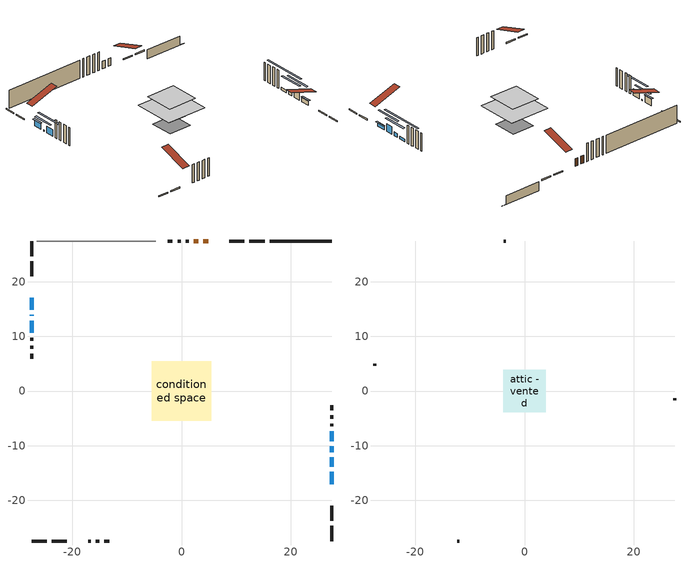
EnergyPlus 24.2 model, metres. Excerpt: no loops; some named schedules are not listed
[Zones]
conditioned space
 floor outside (Floor1 construction): -2.25,-2.25 -2.25,2.25 2.25,2.25 2.25,-2.25 z0.92
 floor adiabatic (AdiabaticFloorConstruction): -5.49,-5.49 -5.49,5.49 5.49,5.49 5.49,-5.49 z3.36
 floor foundation (Slab1 construction): -3.11,-3.11 -3.11,3.11 3.11,3.11 3.11,-3.11 z-1.52
 wall outside (RimJoist1 construction): 15.2,27.45 12.43,27.45 / -27.45,-27.45 -24.67,-27.45 / -27.45,27.45 -27.45,24.67 / 27.45,-27.45 27.45,-24.67 z0.92:1.22
 wall outside (RimJoist2 construction): 11.5,27.45 8.72,27.45 / -23.75,-27.45 -20.97,-27.45 / -27.45,23.75 -27.45,20.97 / 27.45,-23.75 27.45,-20.97 z0.92:1.22
 wall outside (AdiabaticWallConstruction 1): 4.85,27.45 4.02,27.45 / 3.09,27.45 2.23,27.45 z0.92:2.95
 wall outside (AdiabaticWallConstruction): -27.45,17.1 -27.45,14.89 / -27.45,12.88 -27.45,10.67 z0.92:2.65; 27.45,-17.1 27.45,-14.82 z0.92:1.99; -27.45,13.97 -27.45,13.81 z0.91:1.18; 27.45,-13.89 27.45,-12.16 z0.92:2.95; 27.45,-11.23 27.45,-10.09 z0.92:1.96; 27.45,-9.16 27.45,-7.4 z0.92:1.61
 wall outside (Wall1 construction): 1.3,27.45 0.79,27.45 / -17.1,-27.45 -16.59,-27.45 / -27.45,9.74 -27.45,9.23 / 27.45,-6.48 27.45,-5.96 z0.92:5.8
 wall outside (Wall2 construction): -0.14,27.45 -0.72,27.45 / -15.66,-27.45 -15.07,-27.45 / -27.45,8.3 -27.45,7.72 / 27.45,-5.03 27.45,-4.45 z0.92:5.8
 wall outside (Wall3 construction): -1.65,27.45 -2.55,27.45 / -14.15,-27.45 -13.25,-27.45 / -27.45,6.79 -27.45,5.89 / 27.45,-3.52 27.45,-2.63 z0.92:5.8
 wall foundation (FoundationWall1 construction): 16.13,27.45,-1.52 16.13,27.45,0.92 26.2,27.45,0.92 26.2,27.45,-1.42 27.45,27.45,-1.42 27.45,27.45,-1.52
 wall adiabatic (Wall5 construction): -4.74,27.45 -26.52,27.45 z0.92:5.8
 window (WindowConstruction): -27.45,17.1 -27.45,14.89 z0.92:2.65
 window (WindowConstruction 1): 27.45,-17.1 27.45,-14.82 z0.92:1.99
 window (WindowConstruction 5): -27.45,13.96 -27.45,13.81 z0.92:1.17
 window (WindowConstruction 2): 27.45,-13.89 27.45,-12.16 z0.92:2.95
 window (WindowConstruction 3): 27.45,-11.23 27.45,-10.09 z0.92:1.96
 window (WindowConstruction 4): -27.45,12.88 -27.45,10.67 z0.92:2.65
 window (WindowConstruction 6): 27.45,-9.16 27.45,-7.41 z0.92:1.61
 door (Door): 4.85,27.45 4.02,27.45 z0.92:2.95
 door (Door 1): 3.09,27.45 2.23,27.45 z0.92:2.95
 ceiling adiabatic (AdiabaticFloorConstruction): 5.49,-5.49 5.49,5.49 -5.49,5.49 -5.49,-5.49 z3.36
attic - vented
 floor to conditioned space (Floor2 construction Reversed): -3.92,-3.92 -3.92,3.92 3.92,3.92 3.92,-3.92 z5.8
 wall outside (Wall4 construction): -3.47,27.45 -3.81,27.45 / -12.32,-27.45 -11.99,-27.45 / -27.45,4.97 -27.45,4.63 / 27.45,-1.7 27.45,-1.36 z0.92:5.8
 roof outside (Roof1 construction): 5.78,27.45,5.8 5.78,19.82,8.34 7.79,19.82,8.34 7.79,27.45,5.8; -18.03,-27.45,5.8 -18.03,-19.82,8.34 -20.04,-19.82,8.34 -20.04,-27.45,5.8; -27.45,18.03,5.8 -19.82,18.03,8.34 -19.82,20.04,8.34 -27.45,20.04,5.8; 27.45,-18.03,5.8 19.82,-18.03,8.34 19.82,-20.04,8.34 27.45,-20.04,5.8
shading: -27.45,14.69 -27.45,17.3 -27.86,17.3 -27.86,14.69 z2.85; 27.45,-14.62 27.45,-17.3 27.86,-17.3 27.86,-14.62 z2.19; -27.45,11.17 -27.45,16.6 -27.86,16.6 -27.86,11.17 z3.81; 27.45,-9.52 27.45,-16.53 27.86,-16.53 27.86,-9.52 z5.59; 27.45,-7.45 27.45,-13.87 27.86,-13.87 27.86,-7.45 z4.6; -27.45,8.03 -27.45,15.52 -27.86,15.52 -27.86,8.03 z5.29; 27.45,-2.32 27.45,-14.24 27.86,-14.24 27.86,-2.32 z6.69
[Building]
Building 1: Terrain=Suburbs
[Site:Location]
Montreal Intl AP_QC: Latitude {deg}=45.47; Longitude {deg}=-73.74; Time Zone {hr}=-5; Elevation {m}=36; Keep Site Location Information=Yes
[Site:GroundTemperature:Shallow]
2.07863, -0.316383, -0.508184, 0.628371, 5.19101, 9.73239, 13.6695, 16.1636, 16.3755, 14.347, 10.5102, 6.10817
[Site:WaterMainsTemperature]
Calculation Method=Schedule; Temperature Schedule=mains temperature schedule
[Material] Roughness=Rough; Thermal Absorptance=0.9
Name | Thickness {m} | Conductivity {W/m-K} | Density {kg/m3} | Specific Heat {J/kg-K} | Solar Absorptance | Visible Absorptance
asphalt or fiberglass shingles | 0.00635 | 0.162714 | 1121.4 | 1465.45 | 0.4 | 0.4
ceiling loosefill ins | 0.169333 | 0.0480833 | 16.02 | 1046.75 | 0.7 | 0.7
ceiling stud and cavity | 0.1397 | 0.0943367 | 65.682 | 1177.47 | 0.7 | 0.7
concrete 4.0 in. | 0.1016 | 1.803125 | 2242.8 | 837.4 | 0.7 | 0.7
concrete 8.0 in. | 0.2032 | 1.803125 | 2242.8 | 837.4 | 0.7 | 0.7
door material | 0.04445 | 0.0451087 | 512.64 | 1214.23 | 0.7 | 0.7
exterior vertical ins | 0.0301356 | 0.029427 | 32.04 | 1214.23 | 0.7 | 0.7
floor covering | 0.0127 | 0.0433444 | 54.468 | 1339.84 | 0.6 | 0.6
floor rigid ins | 0.103632 | 0.029427 | 32.04 | 1214.23 | 0.7 | 0.7
floor rigid ins 1; wall rigid ins 2 | 0.512978 | 0.029427 | 32.04 | 1214.23 | 0.7 | 0.7
floor stud and cavity | 0.1397 | 0.165219 | 92.3553 | 1139.71 | 0.7 | 0.7
floor stud and cavity 1 | 0.1397 | 1.75129 | 37.0049 | 1207.88 | 0.7 | 0.7
furniture material conditioned space 1 | 0.1524 | 0.115458 | 640.8 | 1214.23 | 0.6 | 0.6
gypsum board | 0.0127 | 0.160291 | 801 | 837.4 | 0.6 | 0.6
gypsum board 1 | 0.0127 | 0.160291 | 801 | 837.4 | 0.7 | 0.7
osb sheathing 0.5 in. | 0.0127 | 0.115458 | 512.64 | 1214.23 | 0.7 | 0.7
osb sheathing 0.75 in. | 0.01905 | 0.115458 | 512.64 | 1214.23 | 0.7 | 0.7
osb sheathing 2.0 in. | 0.0508 | 0.115458 | 512.64 | 1214.23 | 0.7 | 0.7
rim joist rigid ins; wall rigid ins | 0.051816 | 0.029427 | 32.04 | 1214.23 | 0.7 | 0.7
rim joist stud and cavity | 0.0508 | 0.0380818 | 125.044 | 1163.47 | 0.6 | 0.6
rim joist stud and cavity 1 | 0.0508 | 0.0350726 | 125.044 | 1163.47 | 0.6 | 0.6
wall rigid ins 1 | 0.051816 | 0.029427 | 32.04 | 1214.23 | 0.4 | 0.4
wall stud and cavity | 0.1397 | 0.276447 | 139.0536 | 1170.24 | 0.7 | 0.7
wall stud and cavity 1 | 0.1397 | 0.477966 | 139.0536 | 1170.24 | 0.7 | 0.7
wall stud and cavity 2 | 0.1397 | 0.201369 | 139.0536 | 1170.24 | 0.7 | 0.7
wall stud and cavity 3 | 0.0889 | 6.1454 | 50.32683 | 1063.81 | 0.6 | 0.6
wall stud and cavity 4 | 0.1397 | 0.163066 | 139.0536 | 1170.24 | 0.7 | 0.7
wall stud and cavity 5 | 0.0889 | 0.380278 | 52.3479 | 1209.89 | 0.7 | 0.7
wall stud and cavity 6 | 0.0889 | 0.391764 | 83.0341 | 1211.67 | 0.7 | 0.7
wood siding | 0.0254 | 0.102417 | 544.68 | 1172.36 | 0.4 | 0.4
wood siding 1 | 0.00254 | 0.102417 | 544.68 | 1172.36 | 0.4 | 0.4
wood siding 2; wood siding 3; wood siding 4 | 0.0254 | 0.102417 | 544.68 | 1172.36 | 0.7 | 0.7
[WindowMaterial:SimpleGlazingSystem]
Name | U-Factor {W/m2-K} | Solar Heat Gain Coefficient
WindowMaterial | 1.99411 | 0.43
WindowMaterial 1 | 2.308107 | 0.36
WindowMaterial 2 | 2.19795 | 0.39
WindowMaterial 3 | 2.31208 | 0.36
WindowMaterial 4 | 2.748152 | 0.18
WindowMaterial 5 | 3.81675 | 0.44
[Construction]
AdiabaticFloorConstruction: floor stud and cavity 1, floor rigid ins 1, osb sheathing 0.75 in., floor covering
AdiabaticWallConstruction: wood siding 3, wall rigid ins 2, wall stud and cavity 5, gypsum board
AdiabaticWallConstruction 1: wood siding 4, wall rigid ins 2, wall stud and cavity 5, gypsum board
Door; Door 1: door material
Floor1 construction: floor stud and cavity, floor rigid ins, osb sheathing 0.75 in., floor covering
Floor2 construction Reversed: gypsum board, ceiling stud and cavity, ceiling loosefill ins
FoundationWall1 construction: concrete 8.0 in., gypsum board 1
furniture construction conditioned space 1: furniture material conditioned space 1
PartitionWallConstruction: gypsum board, wall stud and cavity 6, gypsum board
RimJoist1 construction: wood siding 2, osb sheathing 2.0 in., rim joist stud and cavity
RimJoist2 construction: wood siding 2, rim joist rigid ins, osb sheathing 2.0 in., rim joist stud and cavity 1
Roof1 construction: asphalt or fiberglass shingles
Slab1 construction: concrete 4.0 in.
Wall1 construction: wood siding, wall rigid ins, osb sheathing 0.5 in., wall stud and cavity, gypsum board
Wall2 construction: wood siding, wall rigid ins, osb sheathing 0.5 in., wall stud and cavity 1, gypsum board
Wall3 construction: wood siding, wall rigid ins, osb sheathing 0.5 in., wall stud and cavity 2, gypsum board
Wall4 construction: wood siding 1, wall stud and cavity 3
Wall5 construction: wall rigid ins 1, osb sheathing 0.5 in., wall stud and cavity 4, gypsum board
WindowConstruction; WindowConstruction 4: WindowMaterial
WindowConstruction 1: WindowMaterial 1
WindowConstruction 2: WindowMaterial 2
WindowConstruction 3: WindowMaterial 3
WindowConstruction 5: WindowMaterial 4
WindowConstruction 6: WindowMaterial 5
[Zone] Multiplier=1; Part of Total Floor Area=Yes
Name | Volume {m3}
attic - vented | 25.3696
conditioned space | 418.4
[Space]
Name | Zone | Volume {m3}
attic - vented 1 | attic - vented | 25.3696
conditioned space 1 | conditioned space | 418.4
[ZoneInfiltration:EffectiveLeakageArea]
infil attic - vented 1: Zone or Space=attic - vented 1; Schedule=Always On Discrete; Effective Air Leakage Area {cm2}=2456.8; Stack Coefficient=0.000516061; Wind Coefficient=1.53487e-05
[ZoneMixing]
whole house fan mix: Zone or Space=attic - vented; Schedule=Always On Continuous; Design Flow Rate Calculation Method=Flow/Zone; Design Flow Rate {m3/s}=0; Source Zone or Space=conditioned space
[SurfaceProperty:ExposedFoundationPerimeter]
Slab1: Exposed Perimeter Calculation Method=TotalExposedPerimeter; Total Exposed Perimeter {m}=11.32
[InternalMass] Zone or ZoneList=conditioned space; Space or SpaceList=conditioned space 1
Name | Construction | Surface Area {m2}
furniture mass conditioned space 1 | furniture construction conditioned space 1 | 71.84
partition wall mass | PartitionWallConstruction | 179.6
[Lights]
interior lighting: Zone or ZoneList or Space or SpaceList=conditioned space 1; Schedule=interior lighting schedule; Design Level Calculation Method=LightingLevel; Lighting Level {W}=343.2; Return Air Fraction=0; Fraction Radiant=0.6; Fraction Visible=0.2; Fraction Replaceable=1
[People]
occupants: Zone or ZoneList or Space or SpaceList=conditioned space 1; Number of People Schedule=occupants schedule; Number of People Calculation Method=People; Number of People=3; Fraction Radiant=0.314171; Sensible Heat Fraction=0.56303; Activity Level Schedule=occupants activity schedule; Carbon Dioxide Generation Rate {m3/s-W}=0; Enable ASHRAE 55 Comfort Warnings=No; Mean Radiant Temperature Calculation Type=EnclosureAveraged
[ElectricEquipment] Zone or ZoneList or Space or SpaceList=conditioned space 1; Design Level Calculation Method=EquipmentLevel
Name | Schedule | Design Level {W} | Fraction Latent | Fraction Radiant | Fraction Lost
clothes dryer | clothes dryer schedule | 140.772 | 0.015 | 0.081 | 0.85
clothes washer | clothes washer schedule | 32.1985 | 0.03 | 0.162 | 0.7
cooking range | cooking range schedule | 208.969 | 0.08 | 0.432 | 0.2
dishwasher | dishwasher schedule | 66.8632 | 0.3 | 0.18 | 0.4
fridge | fridge schedule | 72.9452 | 0 | 0.6 | 0
mech vent bath fan 0 | mech vent bath fan 0 schedule | 50.2 | 0 | 0 | 1
mech vent bath fan 1 | mech vent bath fan 1 schedule | 50.2 | 0 | 0 | 1
mech vent house fan | mech vent house fan schedule | 0 | 0 | 0 | 1
mech vent house fan cfis | mech vent house fan cfis schedule | 0 | 0 | 0 | 0
mech vent range fan 0 | mech vent range fan 0 schedule | 57 | 0 | 0 | 1
misc plug loads | misc plug loads schedule | 494.7 | 0.045 | 0.513 | 0.1
whole house fan | Always On Discrete | 0 | 0 | 0 | 1
[OtherEquipment] Zone or ZoneList or Space or SpaceList=conditioned space 1; Design Level Calculation Method=EquipmentLevel
Name | Fuel Type | Schedule | Design Level {W} | Fraction Latent | Fraction Radiant | Fraction Lost
clothes dryer 1 | Electricity | clothes dryer schedule | 0 | 0.015 | 0.081 | 0.85
cooking range 1 | Electricity | cooking range schedule | 0 | 0.08 | 0.432 | 0.2
general water use latent | None | general water use schedule | 59.3978 | 1 | 0 | 0
general water use sensible | None | general water use schedule | -58.539 | 0 | 0.6 | 0
mech vent house fan latent load | None | Always On Discrete | 0 | 1 | 0 | 0
mech vent house fan sensible load | None | Always On Discrete | 0 | 0 | 0 | 0
water heater energy adjustment1 | Electricity | Always On Discrete | 0.01 | 0 | 0 | 1
[ZoneInfiltration:DesignFlowRate] Zone or ZoneList or Space or SpaceList=conditioned space 1; Schedule=Always On Discrete; Design Flow Rate Calculation Method=Flow/Zone; Design Flow Rate {m3/s}=0
infil flow; natural vent flow; whole house fan flow
[AvailabilityManager:Scheduled]
air source heat pump airloop Availability Manager: Schedule=Always On Discrete
[Foundation:Kiva]
Foundation Kiva 1: Initial Indoor Air Temperature {C}=18; Wall Height Above Grade {m}=0.919978; Wall Depth Below Slab {m}=0.2032; Custom Block Material Name 1=exterior vertical ins; Custom Block Depth 1 {m}=2.43998; Custom Block X Position 1 {m}=0.2159; Custom Block Z Position 1 {m}=0
[Foundation:Kiva:Settings]
Soil Conductivity {W/m-K}=0.849921; Soil Density {kg/m3}=1842.3; Soil Specific Heat {J/kg-K}=418.7; Ground Solar Absorptivity=0.9; Ground Thermal Absorptivity=0.9; Ground Surface Roughness {m}=0.03; Far-Field Width {m}=40; Deep-Ground Boundary Condition=ZeroFlux; Deep-Ground Depth {m}=40; Minimum Cell Dimension {m}=0.2; Maximum Cell Growth Coefficient=3; Simulation Timestep=Timestep
[Exterior:Lights]
exterior lighting: Schedule=exterior lighting schedule; Design Level {W}=75.6
[EnergyManagementSystem:GlobalVariable]
air_source_heat_pump_airloop_Fan_RTF
infil_program_Qfan
infil_program_Qinf
natural_vent_program_Qnv
natural_vent_program_Qwhf
[EnergyManagementSystem:Sensor]
Name | Output:Variable or Output:Meter Index Key | Output:Variable or Output:Meter
airflow_gain | infil flow | Infiltration Sensible Heat Gain Energy
airflow_gain_1 | natural vent flow | Infiltration Sensible Heat Gain Energy
airflow_gain_2 | whole house fan flow | Infiltration Sensible Heat Gain Energy
airflow_loss | infil flow | Infiltration Sensible Heat Loss Energy
airflow_loss_1 | natural vent flow | Infiltration Sensible Heat Loss Energy
airflow_loss_2 | whole house fan flow | Infiltration Sensible Heat Loss Energy
clg_load_cond |  | Cooling:EnergyTransfer:Zone:CONDITIONED SPACE
clg_sp_s; clg_sp_s_1 | cooling setpoint | Schedule Value
clothes_dryer_exhaust_0_sch_s | clothes dryer exhaust 0 schedule | Schedule Value
cool_season | cooling season schedule | Schedule Value
htg_load_cond |  | Heating:EnergyTransfer:Zone:CONDITIONED SPACE
htg_sp_s; htg_sp_s_1 | heating setpoint | Schedule Value
ig_ee_conv | clothes dryer | Electric Equipment Convective Heating Energy
ig_ee_conv_2 | cooking range | Electric Equipment Convective Heating Energy
ig_ee_conv_4 | fridge | Electric Equipment Convective Heating Energy
ig_ee_conv_5 | misc plug loads | Electric Equipment Convective Heating Energy
ig_ee_conv_6 | whole house fan | Electric Equipment Convective Heating Energy
ig_ee_rad | clothes dryer | Electric Equipment Radiant Heating Energy
ig_ee_rad_2 | cooking range | Electric Equipment Radiant Heating Energy
ig_ee_rad_4 | fridge | Electric Equipment Radiant Heating Energy
ig_ee_rad_5 | misc plug loads | Electric Equipment Radiant Heating Energy
ig_ee_rad_6 | whole house fan | Electric Equipment Radiant Heating Energy
ig_lgt_conv | interior lighting | Lights Convective Heating Energy
ig_lgt_rad | interior lighting | Lights Radiant Heating Energy
ig_lgt_vis | interior lighting | Lights Visible Radiation Heating Energy
ig_oe_conv | clothes dryer 1 | Other Equipment Convective Heating Energy
ig_oe_conv_1 | cooking range 1 | Other Equipment Convective Heating Energy
ig_oe_conv_2 | general water use latent | Other Equipment Convective Heating Energy
ig_oe_conv_3 | general water use sensible | Other Equipment Convective Heating Energy
ig_oe_conv_4 | water heater energy adjustment1 | Other Equipment Convective Heating Energy
ig_oe_rad | clothes dryer 1 | Other Equipment Radiant Heating Energy
ig_oe_rad_1 | cooking range 1 | Other Equipment Radiant Heating Energy
ig_oe_rad_2 | general water use latent | Other Equipment Radiant Heating Energy
ig_oe_rad_3 | general water use sensible | Other Equipment Radiant Heating Energy
ig_oe_rad_4 | water heater energy adjustment1 | Other Equipment Radiant Heating Energy
ig_ppl_conv | occupants | People Convective Heating Energy
ig_ppl_rad | occupants | People Radiant Heating Energy
im_conv | furniture mass conditioned space 1 | Surface Inside Face Convection Heat Gain Energy
im_conv_1 | partition wall mass | Surface Inside Face Convection Heat Gain Energy
im_ig | furniture mass conditioned space 1 | Surface Inside Face Internal Gains Radiation Heat Gain Energy
im_ig_1 | partition wall mass | Surface Inside Face Internal Gains Radiation Heat Gain Energy
im_lgt | furniture mass conditioned space 1 | Surface Inside Face Lights Radiation Heat Gain Energy
im_lgt_1 | partition wall mass | Surface Inside Face Lights Radiation Heat Gain Energy
im_sol | furniture mass conditioned space 1 | Surface Inside Face Solar Radiation Heat Gain Energy
im_sol_1 | partition wall mass | Surface Inside Face Solar Radiation Heat Gain Energy
im_surf | furniture mass conditioned space 1 | Surface Inside Face Net Surface Thermal Radiation Heat Gain Energy
im_surf_1 | partition wall mass | Surface Inside Face Net Surface Thermal Radiation Heat Gain Energy
mech_vent_bath_fan_0_sch_s | mech vent bath fan 0 schedule | Schedule Value
mech_vent_bath_fan_1_sch_s | mech vent bath fan 1 schedule | Schedule Value
mech_vent_range_fan_0_sch_s | mech vent range fan 0 schedule | Schedule Value
mv_conv | mech vent bath fan 0 | Electric Equipment Convective Heating Energy
mv_conv_1 | mech vent bath fan 1 | Electric Equipment Convective Heating Energy
mv_conv_2 | mech vent house fan | Electric Equipment Convective Heating Energy
mv_conv_3 | mech vent house fan cfis | Electric Equipment Convective Heating Energy
mv_conv_4 | mech vent range fan 0 | Electric Equipment Convective Heating Energy
mv_conv_5 | mech vent house fan latent load | Other Equipment Convective Heating Energy
mv_conv_6 | mech vent house fan sensible load | Other Equipment Convective Heating Energy
mv_rad | mech vent bath fan 0 | Electric Equipment Radiant Heating Energy
mv_rad_1 | mech vent bath fan 1 | Electric Equipment Radiant Heating Energy
mv_rad_2 | mech vent house fan | Electric Equipment Radiant Heating Energy
mv_rad_3 | mech vent house fan cfis | Electric Equipment Radiant Heating Energy
mv_rad_4 | mech vent range fan 0 | Electric Equipment Radiant Heating Energy
mv_rad_5 | mech vent house fan latent load | Other Equipment Radiant Heating Energy
mv_rad_6 | mech vent house fan sensible load | Other Equipment Radiant Heating Energy
natural_vent_s | natural vent schedule | Schedule Value
out_pb_s |  | Site Outdoor Air Barometric Pressure
out_wt_s |  | Site Outdoor Air Humidity Ratio
site_vw_s |  | Site Wind Speed
ss_back_out | Window1 | Surface Window Shortwave from Zone Back Out Window Heat Transfer Rate
ss_back_out_1 | Window2 | Surface Window Shortwave from Zone Back Out Window Heat Transfer Rate
ss_back_out_2 | Window4 | Surface Window Shortwave from Zone Back Out Window Heat Transfer Rate
ss_back_out_3 | Window5 | Surface Window Shortwave from Zone Back Out Window Heat Transfer Rate
ss_back_out_4 | Window6 | Surface Window Shortwave from Zone Back Out Window Heat Transfer Rate
ss_back_out_5 | Window7 | Surface Window Shortwave from Zone Back Out Window Heat Transfer Rate
ss_back_out_6 | Window8 | Surface Window Shortwave from Zone Back Out Window Heat Transfer Rate
ss_conv | Door1 | Surface Inside Face Convection Heat Gain Energy
ss_conv_1 | Door2 | Surface Inside Face Convection Heat Gain Energy
ss_conv_2 | Window1 | Surface Inside Face Convection Heat Gain Energy
ss_conv_3 | Window2 | Surface Inside Face Convection Heat Gain Energy
ss_conv_4 | Window4 | Surface Inside Face Convection Heat Gain Energy
ss_conv_5 | Window5 | Surface Inside Face Convection Heat Gain Energy
ss_conv_6 | Window6 | Surface Inside Face Convection Heat Gain Energy
ss_conv_7 | Window7 | Surface Inside Face Convection Heat Gain Energy
ss_conv_8 | Window8 | Surface Inside Face Convection Heat Gain Energy
ss_ig | Door1 | Surface Inside Face Internal Gains Radiation Heat Gain Energy
ss_ig_1 | Door2 | Surface Inside Face Internal Gains Radiation Heat Gain Energy
ss_ig_2 | Window1 | Surface Inside Face Internal Gains Radiation Heat Gain Energy
ss_ig_3 | Window2 | Surface Inside Face Internal Gains Radiation Heat Gain Energy
ss_ig_4 | Window4 | Surface Inside Face Internal Gains Radiation Heat Gain Energy
ss_ig_5 | Window5 | Surface Inside Face Internal Gains Radiation Heat Gain Energy
ss_ig_6 | Window6 | Surface Inside Face Internal Gains Radiation Heat Gain Energy
ss_ig_7 | Window7 | Surface Inside Face Internal Gains Radiation Heat Gain Energy
ss_ig_8 | Window8 | Surface Inside Face Internal Gains Radiation Heat Gain Energy
ss_lgt | Door1 | Surface Inside Face Lights Radiation Heat Gain Energy
ss_lgt_1 | Door2 | Surface Inside Face Lights Radiation Heat Gain Energy
ss_sol | Door1 | Surface Inside Face Solar Radiation Heat Gain Energy
ss_sol_1 | Door2 | Surface Inside Face Solar Radiation Heat Gain Energy
ss_surf | Door1 | Surface Inside Face Net Surface Thermal Radiation Heat Gain Energy
ss_surf_1 | Door2 | Surface Inside Face Net Surface Thermal Radiation Heat Gain Energy
ss_surf_2 | Window1 | Surface Inside Face Net Surface Thermal Radiation Heat Gain Energy
ss_surf_3 | Window2 | Surface Inside Face Net Surface Thermal Radiation Heat Gain Energy
ss_surf_4 | Window4 | Surface Inside Face Net Surface Thermal Radiation Heat Gain Energy
ss_surf_5 | Window5 | Surface Inside Face Net Surface Thermal Radiation Heat Gain Energy
ss_surf_6 | Window6 | Surface Inside Face Net Surface Thermal Radiation Heat Gain Energy
ss_surf_7 | Window7 | Surface Inside Face Net Surface Thermal Radiation Heat Gain Energy
ss_surf_8 | Window8 | Surface Inside Face Net Surface Thermal Radiation Heat Gain Energy
ss_trans_in | Window1 | Surface Window Transmitted Solar Radiation Rate
ss_trans_in_1 | Window2 | Surface Window Transmitted Solar Radiation Rate
ss_trans_in_2 | Window4 | Surface Window Transmitted Solar Radiation Rate
ss_trans_in_3 | Window5 | Surface Window Transmitted Solar Radiation Rate
ss_trans_in_4 | Window6 | Surface Window Transmitted Solar Radiation Rate
ss_trans_in_5 | Window7 | Surface Window Transmitted Solar Radiation Rate
ss_trans_in_6 | Window8 | Surface Window Transmitted Solar Radiation Rate
ss_trans_out | Window1 | Surface Inside Face Initial Transmitted Diffuse Transmitted Out Window Solar Radiation Rate
ss_trans_out_1 | Window2 | Surface Inside Face Initial Transmitted Diffuse Transmitted Out Window Solar Radiation Rate
ss_trans_out_2 | Window4 | Surface Inside Face Initial Transmitted Diffuse Transmitted Out Window Solar Radiation Rate
ss_trans_out_3 | Window5 | Surface Inside Face Initial Transmitted Diffuse Transmitted Out Window Solar Radiation Rate
ss_trans_out_4 | Window6 | Surface Inside Face Initial Transmitted Diffuse Transmitted Out Window Solar Radiation Rate
ss_trans_out_5 | Window7 | Surface Inside Face Initial Transmitted Diffuse Transmitted Out Window Solar Radiation Rate
ss_trans_out_6 | Window8 | Surface Inside Face Initial Transmitted Diffuse Transmitted Out Window Solar Radiation Rate
s_conv | Floor1 | Surface Inside Face Convection Heat Gain Energy
s_conv_1 | Floor2 | Surface Inside Face Convection Heat Gain Energy
s_conv_10 | RimJoist2:180 | Surface Inside Face Convection Heat Gain Energy
s_conv_11 | RimJoist2:270 | Surface Inside Face Convection Heat Gain Energy
s_conv_12 | RimJoist2:90 | Surface Inside Face Convection Heat Gain Energy
s_conv_13 | Slab1 | Surface Inside Face Convection Heat Gain Energy
s_conv_14 | Wall1:0 | Surface Inside Face Convection Heat Gain Energy
s_conv_15 | Wall1:180 | Surface Inside Face Convection Heat Gain Energy
s_conv_16 | Wall1:270 | Surface Inside Face Convection Heat Gain Energy
s_conv_17 | Wall1:90 | Surface Inside Face Convection Heat Gain Energy
s_conv_18 | Wall2:0 | Surface Inside Face Convection Heat Gain Energy
s_conv_19 | Wall2:180 | Surface Inside Face Convection Heat Gain Energy
s_conv_2 | FoundationWall1 | Surface Inside Face Convection Heat Gain Energy
s_conv_20 | Wall2:270 | Surface Inside Face Convection Heat Gain Energy
s_conv_21 | Wall2:90 | Surface Inside Face Convection Heat Gain Energy
s_conv_22 | Wall3:0 | Surface Inside Face Convection Heat Gain Energy
s_conv_23 | Wall3:180 | Surface Inside Face Convection Heat Gain Energy
s_conv_24 | Wall3:270 | Surface Inside Face Convection Heat Gain Energy
s_conv_25 | Wall3:90 | Surface Inside Face Convection Heat Gain Energy
s_conv_26 | Wall5 | Surface Inside Face Convection Heat Gain Energy
s_conv_3 | inferred conditioned ceiling | Surface Inside Face Convection Heat Gain Energy
s_conv_4 | inferred conditioned floor | Surface Inside Face Convection Heat Gain Energy
s_conv_5 | RimJoist1:0 | Surface Inside Face Convection Heat Gain Energy
s_conv_6 | RimJoist1:180 | Surface Inside Face Convection Heat Gain Energy
s_conv_7 | RimJoist1:270 | Surface Inside Face Convection Heat Gain Energy
s_conv_8 | RimJoist1:90 | Surface Inside Face Convection Heat Gain Energy
s_conv_9 | RimJoist2:0 | Surface Inside Face Convection Heat Gain Energy
s_ig | Floor1 | Surface Inside Face Internal Gains Radiation Heat Gain Energy
s_ig_1 | Floor2 | Surface Inside Face Internal Gains Radiation Heat Gain Energy
s_ig_10 | RimJoist2:180 | Surface Inside Face Internal Gains Radiation Heat Gain Energy
